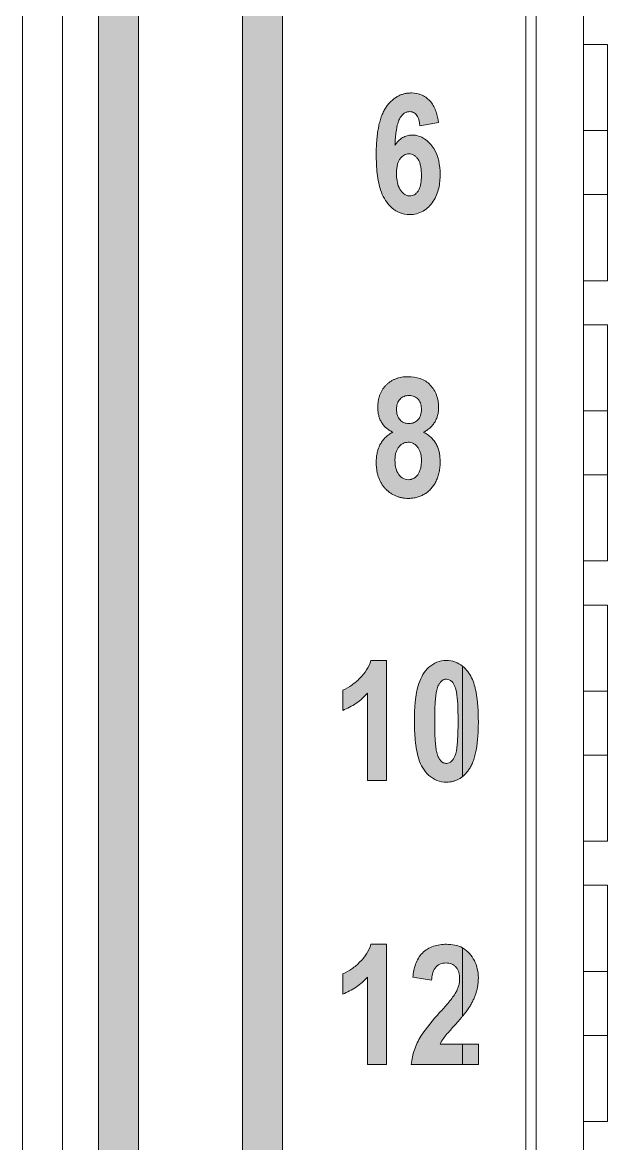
# Model space of a CAD drawing. Extents: x 222 to 1672, y 144 to 807.
# Drawn here: x 446.96 to 454.27, y 413.89 to 427.89 of the extents above; entities that cross this region are included whole.
import ezdxf

# ---------------------------------------------------------------- set-up
doc = ezdxf.new("R2010")
doc.units = 0
doc.header["$LTSCALE"] = 2
doc.header["$MEASUREMENT"] = 0
doc.layers.get('0').update_dxf_attribs({"linetype": 'CONTINUOUS'})
doc.layers.add('DIM', color=7, linetype='CONTINUOUS')

msp = doc.modelspace()

# ---------------------------------------------------------------- hatches: boundary and pattern name
at = {"lineweight": 5}
h = msp.add_hatch(color=256, dxfattribs=at)
edge = h.paths.add_edge_path(flags=0)
edge.add_spline(control_points=[(451.61714, 426.35314), (451.61824, 426.37333), (451.62036, 426.41204), (451.62519, 426.46747), (451.63127, 426.51761), (451.63808, 426.56244), (451.64618, 426.6019), (451.65563, 426.63604), (451.66559, 426.66517), (451.67744, 426.68913), (451.69014, 426.70905), (451.70366, 426.72584), (451.71758, 426.74042), (451.73272, 426.75209), (451.74853, 426.76137), (451.76521, 426.76773), (451.78251, 426.772), (451.79436, 426.77238), (451.80038, 426.77258)], knot_values=[0, 0, 0, 0, 0.12151414, 0.23287402, 0.33418038, 0.42486942, 0.50520085, 0.57603339, 0.6375342, 0.68987106, 0.73619834, 0.77912926, 0.81921396, 0.85700891, 0.89360022, 0.92891538, 0.96395597, 1, 1, 1, 1], weights=[1, 1, 1, 1, 1, 1, 1, 1, 1, 1, 1, 1, 1, 1, 1, 1, 1, 1, 1], degree=3, periodic=0)
edge.add_spline(control_points=[(451.80038, 426.77258), (451.82065, 426.77154), (451.84114, 426.76787), (451.87562, 426.74672), (451.8893, 426.73059), (451.91776, 426.67776), (451.92435, 426.63727), (451.92883, 426.59725)], knot_values=[0, 0, 0, 0, 0.25, 0.25, 0.5, 0.5, 1, 1, 1, 1], weights=[1, 1, 1, 1, 1, 1, 1, 1], degree=3, periodic=0)
edge.add_line((451.92883, 426.59725), (452.16259, 426.63621))
edge.add_spline(control_points=[(452.16259, 426.63621), (452.15574, 426.68224), (452.14698, 426.72832), (452.11603, 426.8153), (452.09504, 426.85782), (452.03586, 426.92897), (451.99853, 426.9582), (451.91506, 426.99774), (451.86843, 427.00504), (451.82199, 427.00634)], knot_values=[0, 0, 0, 0, 0.25, 0.25, 0.5, 0.5, 0.75, 0.75, 1, 1, 1, 1], weights=[1, 1, 1, 1, 1, 1, 1, 1, 1, 1], degree=3, periodic=0)
edge.add_spline(control_points=[(451.82199, 427.00634), (451.80622, 427.00586), (451.77515, 427.00492), (451.72985, 426.99603), (451.68666, 426.9821), (451.64599, 426.96182), (451.60687, 426.93693), (451.57063, 426.90547), (451.5368, 426.86846), (451.50445, 426.82645), (451.47569, 426.77743), (451.4509, 426.7213), (451.42962, 426.65816), (451.41294, 426.5878), (451.39963, 426.51053), (451.39004, 426.42608), (451.38426, 426.33445), (451.38367, 426.27096), (451.38337, 426.23808)], knot_values=[0, 0, 0, 0, 0.04780461, 0.09418189, 0.13955484, 0.18513418, 0.23167979, 0.27993737, 0.33026814, 0.38365897, 0.44053019, 0.50227357, 0.56955408, 0.64243952, 0.72150703, 0.80736206, 0.90022388, 1, 1, 1, 1], weights=[1, 1, 1, 1, 1, 1, 1, 1, 1, 1, 1, 1, 1, 1, 1, 1, 1, 1, 1], degree=3, periodic=0)
edge.add_spline(control_points=[(451.38337, 426.23808), (451.38416, 426.15845), (451.38659, 426.07897), (451.40484, 425.92123), (451.42006, 425.84196), (451.47538, 425.69335), (451.51895, 425.62401), (451.60922, 425.54387), (451.64294, 425.52233), (451.71839, 425.49361), (451.75807, 425.48824), (451.79825, 425.48686)], knot_values=[0, 0, 0, 0, 0.25, 0.25, 0.5, 0.5, 0.75, 0.75, 0.875, 0.875, 1, 1, 1, 1], weights=[1, 1, 1, 1, 1, 1, 1, 1, 1, 1, 1, 1], degree=3, periodic=0)
edge.add_spline(control_points=[(451.79825, 425.48686), (451.85826, 425.48861), (451.9175, 425.50128), (452.02025, 425.56158), (452.06293, 425.60473), (452.12889, 425.70284), (452.15081, 425.75962), (452.17699, 425.87354), (452.18099, 425.93212), (452.18207, 425.99122)], knot_values=[0, 0, 0, 0, 0.25, 0.25, 0.5, 0.5, 0.75, 0.75, 1, 1, 1, 1], weights=[1, 1, 1, 1, 1, 1, 1, 1, 1, 1], degree=3, periodic=0)
edge.add_spline(control_points=[(452.18207, 425.99122), (452.18066, 426.10323), (452.16127, 426.21744), (452.07154, 426.3588), (452.03364, 426.40147), (451.96434, 426.44749), (451.93887, 426.45986), (451.88593, 426.47673), (451.85836, 426.47931), (451.83051, 426.48037)], knot_values=[0, 0, 0, 0, 0.5, 0.5, 0.75, 0.75, 0.875, 0.875, 1, 1, 1, 1], weights=[1, 1, 1, 1, 1, 1, 1, 1, 1, 1], degree=3, periodic=0)
edge.add_spline(control_points=[(451.83051, 426.48037), (451.82004, 426.47991), (451.79934, 426.47901), (451.76892, 426.47325), (451.74016, 426.46297), (451.7126, 426.44918), (451.68666, 426.43093), (451.66193, 426.40881), (451.63832, 426.38281), (451.62435, 426.36323), (451.61714, 426.35314)], knot_values=[0, 0, 0, 0, 0.12115183, 0.23945101, 0.35636255, 0.47339771, 0.59482205, 0.72200199, 0.85659455, 1, 1, 1, 1], weights=[1, 1, 1, 1, 1, 1, 1, 1, 1, 1, 1], degree=3, periodic=0)
edge = h.paths.add_edge_path(flags=0)
edge.add_spline(control_points=[(451.94831, 425.97631), (451.94824, 425.96535), (451.94811, 425.94421), (451.94574, 425.91377), (451.94297, 425.88568), (451.93842, 425.85992), (451.93231, 425.83668), (451.92541, 425.81559), (451.91692, 425.79702), (451.90424, 425.77596), (451.88594, 425.75438), (451.86089, 425.73465), (451.83243, 425.72255), (451.81236, 425.72127), (451.8022, 425.72063)], knot_values=[0, 0, 0, 0, 0.10017044, 0.19313186, 0.27895012, 0.35807934, 0.43185429, 0.49842319, 0.56066594, 0.61807901, 0.7226883, 0.81728204, 0.90752087, 1, 1, 1, 1], weights=[1, 1, 1, 1, 1, 1, 1, 1, 1, 1, 1, 1, 1, 1, 1], degree=3, periodic=0)
edge.add_spline(control_points=[(451.8022, 425.72063), (451.7872, 425.72134), (451.77218, 425.72378), (451.74467, 425.73515), (451.73225, 425.74413), (451.69851, 425.7737), (451.68079, 425.79847), (451.6425, 425.88018), (451.63782, 425.94091), (451.63662, 426.00066)], knot_values=[0, 0, 0, 0, 0.125, 0.125, 0.25, 0.25, 0.5, 0.5, 1, 1, 1, 1], weights=[1, 1, 1, 1, 1, 1, 1, 1, 1, 1], degree=3, periodic=0)
edge.add_spline(control_points=[(451.63662, 426.00066), (451.63671, 426.01061), (451.63687, 426.02982), (451.639, 426.05768), (451.64271, 426.08357), (451.64743, 426.10773), (451.65384, 426.1299), (451.6614, 426.15023), (451.67054, 426.16864), (451.68435, 426.18984), (451.70377, 426.21203), (451.7305, 426.232), (451.76023, 426.2443), (451.78109, 426.24583), (451.79155, 426.2466)], knot_values=[0, 0, 0, 0, 0.09220695, 0.17806275, 0.2588144, 0.33463786, 0.40609326, 0.47248368, 0.53558718, 0.59612123, 0.70673949, 0.80702354, 0.90327332, 1, 1, 1, 1], weights=[1, 1, 1, 1, 1, 1, 1, 1, 1, 1, 1, 1, 1, 1, 1], degree=3, periodic=0)
edge.add_spline(control_points=[(451.79155, 426.2466), (451.80233, 426.24591), (451.82372, 426.24453), (451.85394, 426.23122), (451.88134, 426.21062), (451.90059, 426.18693), (451.91454, 426.16452), (451.92362, 426.14455), (451.93111, 426.12216), (451.93752, 426.09757), (451.94225, 426.07058), (451.94594, 426.04133), (451.94805, 426.00962), (451.94822, 425.98768), (451.94831, 425.97631)], knot_values=[0, 0, 0, 0, 0.09256966, 0.18356295, 0.27980585, 0.38600514, 0.44452779, 0.50716364, 0.57467556, 0.64788837, 0.72614497, 0.81079244, 0.90199161, 1, 1, 1, 1], weights=[1, 1, 1, 1, 1, 1, 1, 1, 1, 1, 1, 1, 1, 1, 1], degree=3, periodic=0)
h = msp.add_hatch(color=256, dxfattribs=at)
edge = h.paths.add_edge_path(flags=0)
edge.add_spline(control_points=[(451.78364, 423.46284), (451.76942, 423.46259), (451.7417, 423.4621), (451.70126, 423.45708), (451.66309, 423.44903), (451.6272, 423.43722), (451.59328, 423.42281), (451.56168, 423.40463), (451.5324, 423.38328), (451.50558, 423.35888), (451.48146, 423.33176), (451.46049, 423.30208), (451.44221, 423.27035), (451.4281, 423.23595), (451.41678, 423.19958), (451.40858, 423.16109), (451.4036, 423.12033), (451.40311, 423.09242), (451.40285, 423.0781)], knot_values=[0, 0, 0, 0, 0.06973326, 0.1359208, 0.19957794, 0.26081265, 0.32101079, 0.38009761, 0.43923892, 0.49843886, 0.55767645, 0.61693078, 0.67645005, 0.73691104, 0.79894377, 0.86308755, 0.92976928, 1, 1, 1, 1], weights=[1, 1, 1, 1, 1, 1, 1, 1, 1, 1, 1, 1, 1, 1, 1, 1, 1, 1, 1], degree=3, periodic=0)
edge.add_spline(control_points=[(451.40285, 423.0781), (451.40341, 423.0605), (451.40448, 423.02649), (451.41359, 422.97749), (451.42792, 422.93229), (451.44909, 422.89128), (451.47564, 422.85402), (451.5085, 422.82135), (451.54653, 422.79206), (451.57547, 422.77713), (451.59035, 422.76945)], knot_values=[0, 0, 0, 0, 0.1376506, 0.26603459, 0.38887032, 0.50752548, 0.62590647, 0.74554665, 0.86914793, 1, 1, 1, 1], weights=[1, 1, 1, 1, 1, 1, 1, 1, 1, 1, 1], degree=3, periodic=0)
edge.add_spline(control_points=[(451.59035, 422.76945), (451.57443, 422.76058), (451.54292, 422.74303), (451.50118, 422.70875), (451.4656, 422.66858), (451.43542, 422.62326), (451.41205, 422.57238), (451.39536, 422.51676), (451.38512, 422.45652), (451.38397, 422.41479), (451.38337, 422.39323)], knot_values=[0, 0, 0, 0, 0.12040463, 0.23823177, 0.35517429, 0.47431511, 0.59713687, 0.72410851, 0.85751477, 1, 1, 1, 1], weights=[1, 1, 1, 1, 1, 1, 1, 1, 1, 1, 1], degree=3, periodic=0)
edge.add_spline(control_points=[(451.38337, 422.39323), (451.38369, 422.37648), (451.38432, 422.34378), (451.39005, 422.29607), (451.39865, 422.25089), (451.41115, 422.20836), (451.42736, 422.16848), (451.4472, 422.13129), (451.47039, 422.09657), (451.49729, 422.06508), (451.52658, 422.03643), (451.55847, 422.01173), (451.5921, 421.99058), (451.62754, 421.9731), (451.665, 421.95957), (451.70444, 421.95033), (451.7457, 421.94427), (451.77387, 421.94366), (451.7882, 421.94336)], knot_values=[0, 0, 0, 0, 0.07388307, 0.14415317, 0.21163969, 0.27648886, 0.33931007, 0.40116767, 0.46210557, 0.5230681, 0.5835111, 0.6424988, 0.7006041, 0.75843997, 0.81647458, 0.87584294, 0.93684816, 1, 1, 1, 1], weights=[1, 1, 1, 1, 1, 1, 1, 1, 1, 1, 1, 1, 1, 1, 1, 1, 1, 1, 1], degree=3, periodic=0)
edge.add_spline(control_points=[(451.7882, 421.94336), (451.80642, 421.94392), (451.84237, 421.94505), (451.89468, 421.95619), (451.94435, 421.97353), (451.9907, 421.99811), (452.03361, 422.02882), (452.07164, 422.06635), (452.10448, 422.1103), (452.13222, 422.15988), (452.155, 422.21441), (452.17042, 422.27365), (452.18063, 422.33667), (452.18158, 422.3801), (452.18207, 422.40237)], knot_values=[0, 0, 0, 0, 0.08044675, 0.15874367, 0.23535715, 0.31240799, 0.38984568, 0.46787745, 0.54763463, 0.63159525, 0.7184815, 0.80814417, 0.90165928, 1, 1, 1, 1], weights=[1, 1, 1, 1, 1, 1, 1, 1, 1, 1, 1, 1, 1, 1, 1], degree=3, periodic=0)
edge.add_spline(control_points=[(452.18207, 422.40237), (452.18147, 422.42382), (452.18031, 422.46513), (452.17032, 422.52451), (452.15455, 422.57888), (452.13136, 422.62784), (452.10205, 422.67192), (452.0649, 422.70976), (452.02221, 422.74373), (451.98943, 422.76075), (451.97266, 422.76945)], knot_values=[0, 0, 0, 0, 0.14334284, 0.27606714, 0.40141682, 0.52068528, 0.63697199, 0.75356899, 0.87394182, 1, 1, 1, 1], weights=[1, 1, 1, 1, 1, 1, 1, 1, 1, 1, 1], degree=3, periodic=0)
edge.add_spline(control_points=[(451.97266, 422.76945), (451.9868, 422.77676), (452.01473, 422.79121), (452.05213, 422.81966), (452.08479, 422.85292), (452.11239, 422.89083), (452.13536, 422.93253), (452.15094, 422.97861), (452.16116, 423.02803), (452.16211, 423.06232), (452.16259, 423.07992)], knot_values=[0, 0, 0, 0, 0.12379337, 0.24453046, 0.36410359, 0.485637, 0.60867151, 0.73336941, 0.86307388, 1, 1, 1, 1], weights=[1, 1, 1, 1, 1, 1, 1, 1, 1, 1, 1], degree=3, periodic=0)
edge.add_spline(control_points=[(452.16259, 423.07992), (452.16149, 423.13086), (452.15498, 423.18171), (452.12068, 423.2774), (452.09356, 423.3216), (452.02494, 423.39579), (451.98063, 423.42306), (451.88442, 423.45736), (451.83422, 423.46169), (451.78364, 423.46284)], knot_values=[0, 0, 0, 0, 0.25, 0.25, 0.5, 0.5, 0.75, 0.75, 1, 1, 1, 1], weights=[1, 1, 1, 1, 1, 1, 1, 1, 1, 1], degree=3, periodic=0)
edge = h.paths.add_edge_path(flags=0)
edge.add_spline(control_points=[(451.94831, 423.05527), (451.94784, 423.04183), (451.94695, 423.01629), (451.93874, 422.98029), (451.92475, 422.94913), (451.90484, 422.92351), (451.881, 422.90331), (451.8538, 422.88854), (451.82343, 422.87982), (451.80216, 422.8789), (451.79124, 422.87842)], knot_values=[0, 0, 0, 0, 0.150923, 0.28678219, 0.41234297, 0.5318998, 0.64845312, 0.76125059, 0.87751328, 1, 1, 1, 1], weights=[1, 1, 1, 1, 1, 1, 1, 1, 1, 1, 1], degree=3, periodic=0)
edge.add_spline(control_points=[(451.79124, 422.87842), (451.78053, 422.87889), (451.75965, 422.87981), (451.72982, 422.88861), (451.703, 422.90332), (451.67947, 422.92353), (451.65985, 422.94915), (451.64625, 422.98036), (451.63795, 423.01628), (451.63708, 423.04183), (451.63662, 423.05527)], knot_values=[0, 0, 0, 0, 0.12112208, 0.23605501, 0.34869515, 0.46525437, 0.58501647, 0.71105027, 0.8479363, 1, 1, 1, 1], weights=[1, 1, 1, 1, 1, 1, 1, 1, 1, 1, 1], degree=3, periodic=0)
edge.add_spline(control_points=[(451.63662, 423.05527), (451.63705, 423.06811), (451.63787, 423.09269), (451.64674, 423.12728), (451.66026, 423.15795), (451.6801, 423.18339), (451.70406, 423.2036), (451.73136, 423.21873), (451.76213, 423.22727), (451.78358, 423.22846), (451.79459, 423.22907)], knot_values=[0, 0, 0, 0, 0.14550152, 0.27847788, 0.40268975, 0.52341329, 0.64110399, 0.75656404, 0.87506923, 1, 1, 1, 1], weights=[1, 1, 1, 1, 1, 1, 1, 1, 1, 1, 1], degree=3, periodic=0)
edge.add_spline(control_points=[(451.79459, 423.22907), (451.81658, 423.22818), (451.83863, 423.22498), (451.87836, 423.20712), (451.8961, 423.19378), (451.92436, 423.16011), (451.9343, 423.14026), (451.94622, 423.09856), (451.94752, 423.07695), (451.94831, 423.05527)], knot_values=[0, 0, 0, 0, 0.25, 0.25, 0.5, 0.5, 0.75, 0.75, 1, 1, 1, 1], weights=[1, 1, 1, 1, 1, 1, 1, 1, 1, 1], degree=3, periodic=0)
edge = h.paths.add_edge_path(flags=0)
edge.add_spline(control_points=[(451.94831, 422.41941), (451.94825, 422.40966), (451.94815, 422.39064), (451.94551, 422.36313), (451.94206, 422.33747), (451.93683, 422.31375), (451.93017, 422.29199), (451.92238, 422.27185), (451.91249, 422.25393), (451.89829, 422.2328), (451.87773, 422.21097), (451.84964, 422.19135), (451.81839, 422.17896), (451.79633, 422.17774), (451.78516, 422.17712)], knot_values=[0, 0, 0, 0, 0.08948495, 0.17461791, 0.25369502, 0.32718191, 0.39734351, 0.46258545, 0.52513612, 0.5848453, 0.69626096, 0.79811058, 0.8978056, 1, 1, 1, 1], weights=[1, 1, 1, 1, 1, 1, 1, 1, 1, 1, 1, 1, 1, 1, 1], degree=3, periodic=0)
edge.add_spline(control_points=[(451.78516, 422.17712), (451.75727, 422.17901), (451.72955, 422.18573), (451.68443, 422.21764), (451.66562, 422.23874), (451.62432, 422.31016), (451.61844, 422.36639), (451.61714, 422.42124)], knot_values=[0, 0, 0, 0, 0.25, 0.25, 0.5, 0.5, 1, 1, 1, 1], weights=[1, 1, 1, 1, 1, 1, 1, 1], degree=3, periodic=0)
edge.add_spline(control_points=[(451.61714, 422.42124), (451.6177, 422.43731), (451.61877, 422.4681), (451.62754, 422.51185), (451.64251, 422.5507), (451.66339, 422.58385), (451.68874, 422.61057), (451.71713, 422.6305), (451.74888, 422.64231), (451.77096, 422.64387), (451.78211, 422.64465)], knot_values=[0, 0, 0, 0, 0.15588539, 0.29859117, 0.4307907, 0.55781388, 0.67620914, 0.78600051, 0.89191293, 1, 1, 1, 1], weights=[1, 1, 1, 1, 1, 1, 1, 1, 1, 1, 1], degree=3, periodic=0)
edge.add_spline(control_points=[(451.78211, 422.64465), (451.79349, 422.64404), (451.81595, 422.64282), (451.84776, 422.63043), (451.87652, 422.61095), (451.90163, 422.58416), (451.9228, 422.55107), (451.93795, 422.51188), (451.9467, 422.46728), (451.94775, 422.43589), (451.94831, 422.41941)], knot_values=[0, 0, 0, 0, 0.10886783, 0.21500707, 0.32318712, 0.44043568, 0.56540578, 0.69849663, 0.84173157, 1, 1, 1, 1], weights=[1, 1, 1, 1, 1, 1, 1, 1, 1, 1, 1], degree=3, periodic=0)
h = msp.add_hatch(color=256, dxfattribs=at)
edge = h.paths.add_edge_path(flags=0)
edge.add_line((450.96454, 419.5492), (450.96454, 419.29595))
edge.add_spline(control_points=[(450.96454, 419.29595), (451.02353, 419.31989), (451.08013, 419.34837), (451.18504, 419.421), (451.23226, 419.46411), (451.27623, 419.51024)], knot_values=[0, 0, 0, 0, 0.5, 0.5, 1, 1, 1, 1], weights=[1, 1, 1, 1, 1, 1], degree=3, periodic=0)
edge.add_line((451.27623, 419.51024), (451.27623, 418.41933))
edge.add_line((451.27623, 418.41933), (451.50999, 418.41933))
edge.add_line((451.50999, 418.41933), (451.50999, 419.91933))
edge.add_line((451.50999, 419.91933), (451.31793, 419.91933))
edge.add_spline(control_points=[(451.31793, 419.91933), (451.29016, 419.83563), (451.2424, 419.75994), (451.14821, 419.66693), (451.11464, 419.6385), (451.04393, 419.58747), (451.005, 419.5672), (450.96454, 419.5492)], knot_values=[0, 0, 0, 0, 0.5, 0.5, 0.75, 0.75, 1, 1, 1, 1], weights=[1, 1, 1, 1, 1, 1, 1, 1], degree=3, periodic=0)
h = msp.add_hatch(color=256, dxfattribs=at)
edge = h.paths.add_edge_path(flags=0)
edge.add_spline(control_points=[(451.86064, 419.16202), (451.86063, 419.08184), (451.86337, 419.00187), (451.87884, 418.84274), (451.89237, 418.76289), (451.94008, 418.61047), (451.98099, 418.5387), (452.0711, 418.45701), (452.10463, 418.43527), (452.18054, 418.40618), (452.22032, 418.40143), (452.2606, 418.39985)], knot_values=[0, 0, 0, 0, 0.25, 0.25, 0.5, 0.5, 0.75, 0.75, 0.875, 0.875, 1, 1, 1, 1], weights=[1, 1, 1, 1, 1, 1, 1, 1, 1, 1, 1, 1], degree=3, periodic=0)
edge.add_spline(control_points=[(452.2606, 418.39985), (452.27515, 418.40037), (452.30366, 418.40138), (452.34529, 418.40966), (452.38492, 418.42264), (452.42232, 418.44151), (452.44762, 418.45872), (452.46071, 418.4691), (452.46272, 418.47073)], knot_values=[0.77172825, 0.77172825, 0.77172825, 0.77172825, 0.81730514, 0.86103646, 0.9042897, 0.94767724, 0.99187804, 1, 1, 1, 1], weights=[1, 1, 1, 1, 1, 1, 1, 1, 1], degree=3, periodic=0)
edge.add_line((452.46272, 418.47073), (452.46272, 419.84819))
edge.add_spline(control_points=[(452.46272, 419.84819), (452.43405, 419.87155), (452.40215, 419.88987), (452.33237, 419.91382), (452.29612, 419.91798), (452.25939, 419.91933)], knot_values=[0, 0, 0, 0, 0.5, 0.5, 1, 1, 1, 1], weights=[1, 1, 1, 1, 1, 1], degree=3, periodic=0)
edge.add_spline(control_points=[(452.25939, 419.91933), (452.21923, 419.9179), (452.17888, 419.91239), (452.10463, 419.88378), (452.07037, 419.86131), (451.983, 419.78129), (451.94189, 419.70952), (451.8675, 419.48225), (451.86226, 419.32124), (451.86064, 419.16202)], knot_values=[0, 0, 0, 0, 0.125, 0.125, 0.25, 0.25, 0.5, 0.5, 1, 1, 1, 1], weights=[1, 1, 1, 1, 1, 1, 1, 1, 1, 1], degree=3, periodic=0)
edge = h.paths.add_edge_path(flags=0)
edge.add_spline(control_points=[(452.25999, 418.63362), (452.25459, 418.63393), (452.24381, 418.63455), (452.22814, 418.63899), (452.21322, 418.64605), (452.19947, 418.65637), (452.18652, 418.66943), (452.17442, 418.68532), (452.16324, 418.70406), (452.15229, 418.72611), (452.14322, 418.75397), (452.13515, 418.78867), (452.12874, 418.83123), (452.12346, 418.88161), (452.11883, 418.93986), (452.11604, 419.00595), (452.11418, 419.07983), (452.11399, 419.13169), (452.11389, 419.15898)], knot_values=[0, 0, 0, 0, 0.02762529, 0.05506964, 0.08269006, 0.1116479, 0.14247063, 0.17651482, 0.21353732, 0.25392043, 0.30216676, 0.36296108, 0.4359899, 0.52212096, 0.62205867, 0.73478549, 0.86040459, 1, 1, 1, 1], weights=[1, 1, 1, 1, 1, 1, 1, 1, 1, 1, 1, 1, 1, 1, 1, 1, 1, 1, 1], degree=3, periodic=0)
edge.add_spline(control_points=[(452.11389, 419.15898), (452.11399, 419.18627), (452.11418, 419.23823), (452.11604, 419.31221), (452.11883, 419.3784), (452.12346, 419.43665), (452.12876, 419.48714), (452.13517, 419.52989), (452.14315, 419.56482), (452.15237, 419.59283), (452.16318, 419.61504), (452.1743, 419.63385), (452.18673, 419.64946), (452.19935, 419.66283), (452.21323, 419.67311), (452.22814, 419.68019), (452.24381, 419.68463), (452.25459, 419.68525), (452.25999, 419.68556)], knot_values=[0, 0, 0, 0, 0.13932191, 0.26521263, 0.37771859, 0.4774605, 0.5634228, 0.63682013, 0.69799943, 0.74615122, 0.78692171, 0.82387167, 0.85744014, 0.88857085, 0.91747196, 0.94503825, 0.97242884, 1, 1, 1, 1], weights=[1, 1, 1, 1, 1, 1, 1, 1, 1, 1, 1, 1, 1, 1, 1, 1, 1, 1, 1], degree=3, periodic=0)
edge.add_spline(control_points=[(452.25999, 419.68556), (452.28517, 419.68417), (452.30986, 419.6743), (452.34423, 419.63881), (452.35723, 419.61692), (452.38578, 419.54861), (452.39057, 419.50001), (452.4046, 419.35425), (452.40573, 419.25657), (452.4061, 419.15898)], knot_values=[0, 0, 0, 0, 0.125, 0.125, 0.25, 0.25, 0.5, 0.5, 1, 1, 1, 1], weights=[1, 1, 1, 1, 1, 1, 1, 1, 1, 1], degree=3, periodic=0)
edge.add_spline(control_points=[(452.4061, 419.15898), (452.40573, 419.0611), (452.40456, 418.96301), (452.39034, 418.81709), (452.38503, 418.76731), (452.35586, 418.70025), (452.34323, 418.67879), (452.30846, 418.64397), (452.28446, 418.63497), (452.25999, 418.63362)], knot_values=[0, 0, 0, 0, 0.5, 0.5, 0.75, 0.75, 0.875, 0.875, 1, 1, 1, 1], weights=[1, 1, 1, 1, 1, 1, 1, 1, 1, 1], degree=3, periodic=0)
h = msp.add_hatch(color=256, dxfattribs=at)
edge = h.paths.add_edge_path(flags=0)
edge.add_line((452.46272, 419.84819), (452.46272, 418.47073))
edge.add_spline(control_points=[(452.46272, 418.47073), (452.47205, 418.47829), (452.49244, 418.49665), (452.52138, 418.52945), (452.55048, 418.56939), (452.57647, 418.61621), (452.59899, 418.67061), (452.61745, 418.73293), (452.63289, 418.80302), (452.6449, 418.88089), (452.65314, 418.96667), (452.65834, 419.06019), (452.659, 419.12519), (452.65935, 419.15898)], knot_values=[0, 0, 0, 0, 0.03763108, 0.08584037, 0.1368698, 0.19226591, 0.25329032, 0.32111144, 0.39573867, 0.47815778, 0.56798376, 0.66578704, 0.77172825, 0.77172825, 0.77172825, 0.77172825], weights=[1, 1, 1, 1, 1, 1, 1, 1, 1, 1, 1, 1, 1, 1], degree=3, periodic=0)
edge.add_spline(control_points=[(452.65935, 419.15898), (452.6581, 419.28224), (452.65367, 419.4052), (452.61826, 419.58705), (452.60217, 419.64701), (452.54871, 419.75831), (452.51122, 419.80867), (452.46272, 419.84819)], knot_values=[0, 0, 0, 0, 0.5, 0.5, 0.75, 0.75, 1, 1, 1, 1], weights=[1, 1, 1, 1, 1, 1, 1, 1], degree=3, periodic=0)
h = msp.add_hatch(color=256, dxfattribs=at)
edge = h.paths.add_edge_path(flags=0)
edge.add_line((450.96454, 416.00569), (450.96454, 415.75245))
edge.add_spline(control_points=[(450.96454, 415.75245), (451.02353, 415.77638), (451.08013, 415.80486), (451.18504, 415.87749), (451.23226, 415.92061), (451.27623, 415.96673)], knot_values=[0, 0, 0, 0, 0.5, 0.5, 1, 1, 1, 1], weights=[1, 1, 1, 1, 1, 1], degree=3, periodic=0)
edge.add_line((451.27623, 415.96673), (451.27623, 414.87582))
edge.add_line((451.27623, 414.87582), (451.50999, 414.87582))
edge.add_line((451.50999, 414.87582), (451.50999, 416.37582))
edge.add_line((451.50999, 416.37582), (451.31793, 416.37582))
edge.add_spline(control_points=[(451.31793, 416.37582), (451.29016, 416.29212), (451.2424, 416.21643), (451.14821, 416.12342), (451.11464, 416.09499), (451.04393, 416.04396), (451.005, 416.02369), (450.96454, 416.00569)], knot_values=[0, 0, 0, 0, 0.5, 0.5, 0.75, 0.75, 1, 1, 1, 1], weights=[1, 1, 1, 1, 1, 1, 1, 1], degree=3, periodic=0)
h = msp.add_hatch(color=256, dxfattribs=at)
edge = h.paths.add_edge_path(flags=0)
edge.add_spline(control_points=[(452.37109, 415.76097), (452.34394, 415.71689), (452.31071, 415.67744), (452.24414, 415.59863), (452.20981, 415.56013), (452.17538, 415.52172)], knot_values=[0, 0, 0, 0, 0.5, 0.5, 1, 1, 1, 1], weights=[1, 1, 1, 1, 1, 1], degree=3, periodic=0)
edge.add_spline(control_points=[(452.17538, 415.52172), (452.09165, 415.42804), (452.00778, 415.33329), (451.90808, 415.17396), (451.88004, 415.11696), (451.84041, 414.99928), (451.82904, 414.93811), (451.82168, 414.87582)], knot_values=[0, 0, 0, 0, 0.5, 0.5, 0.75, 0.75, 1, 1, 1, 1], weights=[1, 1, 1, 1, 1, 1, 1, 1], degree=3, periodic=0)
edge.add_line((451.82168, 414.87582), (452.46272, 414.87582))
edge.add_line((452.46272, 414.87582), (452.46272, 415.12907))
edge.add_line((452.46272, 415.12907), (452.18116, 415.12907))
edge.add_spline(control_points=[(452.18116, 415.12907), (452.19368, 415.15261), (452.20655, 415.17591), (452.2373, 415.21904), (452.25437, 415.23942), (452.30637, 415.30003), (452.34174, 415.33983), (452.37749, 415.37927)], knot_values=[0, 0, 0, 0, 0.25, 0.25, 0.5, 0.5, 1, 1, 1, 1], weights=[1, 1, 1, 1, 1, 1, 1, 1], degree=3, periodic=0)
edge.add_spline(control_points=[(452.37749, 415.37927), (452.38746, 415.39041), (452.40684, 415.41204), (452.43455, 415.444), (452.45285, 415.4658), (452.46201, 415.47688), (452.46272, 415.47774)], knot_values=[0.80306346, 0.80306346, 0.80306346, 0.80306346, 0.87086816, 0.9348175, 0.99492497, 1, 1, 1, 1], weights=[1, 1, 1, 1, 1, 1, 1], degree=3, periodic=0)
edge.add_line((452.46272, 415.47774), (452.46272, 416.33015))
edge.add_spline(control_points=[(452.46272, 416.33015), (452.40076, 416.36408), (452.33026, 416.37391), (452.2603, 416.37582)], knot_values=[0, 0, 0, 0, 1, 1, 1, 1], weights=[1, 1, 1, 1], degree=3, periodic=0)
edge.add_spline(control_points=[(452.2603, 416.37582), (452.20529, 416.37474), (452.14988, 416.36883), (452.04629, 416.33352), (451.99831, 416.30461), (451.92056, 416.22621), (451.89362, 416.17706), (451.85695, 416.07452), (451.84739, 416.02105), (451.84116, 415.96673)], knot_values=[0, 0, 0, 0, 0.25, 0.25, 0.5, 0.5, 0.75, 0.75, 1, 1, 1, 1], weights=[1, 1, 1, 1, 1, 1, 1, 1, 1, 1], degree=3, periodic=0)
edge.add_line((451.84116, 415.96673), (452.07493, 415.92777))
edge.add_spline(control_points=[(452.07493, 415.92777), (452.07967, 415.98023), (452.08749, 416.03457), (452.13358, 416.0991), (452.15419, 416.11682), (452.20239, 416.13805), (452.22888, 416.14091), (452.25512, 416.14206)], knot_values=[0, 0, 0, 0, 0.5, 0.5, 0.75, 0.75, 1, 1, 1, 1], weights=[1, 1, 1, 1, 1, 1, 1, 1], degree=3, periodic=0)
edge.add_spline(control_points=[(452.25512, 416.14206), (452.26727, 416.14154), (452.29083, 416.14054), (452.32424, 416.13081), (452.35403, 416.11499), (452.37959, 416.09263), (452.4008, 416.06422), (452.41522, 416.02908), (452.42404, 415.98837), (452.42505, 415.95927), (452.42558, 415.9439)], knot_values=[0, 0, 0, 0, 0.12283225, 0.23840438, 0.34930975, 0.46232708, 0.57999933, 0.70533405, 0.84434444, 1, 1, 1, 1], weights=[1, 1, 1, 1, 1, 1, 1, 1, 1, 1, 1], degree=3, periodic=0)
edge.add_spline(control_points=[(452.42558, 415.9439), (452.42495, 415.92852), (452.42368, 415.89742), (452.41262, 415.85118), (452.39568, 415.80502), (452.37942, 415.77589), (452.37109, 415.76097)], knot_values=[0, 0, 0, 0, 0.23862287, 0.48257354, 0.73492797, 1, 1, 1, 1], weights=[1, 1, 1, 1, 1, 1, 1], degree=3, periodic=0)
h = msp.add_hatch(color=256, dxfattribs=at)
edge = h.paths.add_edge_path(flags=0)
edge.add_line((452.46272, 416.33015), (452.46272, 415.47774))
edge.add_spline(control_points=[(452.46272, 415.47774), (452.46991, 415.48645), (452.4843, 415.50412), (452.50452, 415.5307), (452.52361, 415.55632), (452.54035, 415.58053), (452.55916, 415.61081), (452.58016, 415.64726), (452.60147, 415.69126), (452.61946, 415.73508), (452.63424, 415.77886), (452.64562, 415.8229), (452.65343, 415.86759), (452.65856, 415.91294), (452.65908, 415.94348), (452.65935, 415.95882)], knot_values=[0, 0, 0, 0, 0.05120685, 0.10340165, 0.15145273, 0.19613452, 0.23687083, 0.31313845, 0.38682955, 0.45845214, 0.52787608, 0.59630428, 0.66455737, 0.73352825, 0.80306346, 0.80306346, 0.80306346, 0.80306346], weights=[1, 1, 1, 1, 1, 1, 1, 1, 1, 1, 1, 1, 1, 1, 1, 1], degree=3, periodic=0)
edge.add_spline(control_points=[(452.65935, 415.95882), (452.65797, 416.03288), (452.64303, 416.10664), (452.57555, 416.23597), (452.52761, 416.29462), (452.46272, 416.33015)], knot_values=[0, 0, 0, 0, 0.5, 0.5, 1, 1, 1, 1], weights=[1, 1, 1, 1, 1, 1], degree=3, periodic=0)
msp.add_hatch(color=256, dxfattribs=at).paths.add_polyline_path([(452.46272, 414.87582), (452.65935, 414.87582), (452.65935, 415.12907), (452.46272, 415.12907)], flags=0)
at = {"layer": 'DIM'}
for points in [[(450.21272, 393.826), (450.21272, 463.32772), (452.46272, 465.57772), (452.46272, 466.28483), (449.71272, 463.53483), (449.71272, 393.61889), (452.46272, 390.86889), (452.46272, 391.576)], [(448.41272, 393.08042), (448.41272, 464.07331), (448.90462, 464.56521), (448.90462, 465.27231), (447.91272, 464.28042), (447.91272, 392.87331), (448.90462, 391.88141), (448.90462, 392.58852)]]:
    msp.add_hatch(color=256, dxfattribs=at).paths.add_polyline_path(points, flags=0)

# ---------------------------------------------------------------- linework, layer by layer
at = {"linetype": 'Continuous', "lineweight": 5}
for p, q in [((446.96272, 380.57686), (446.96272, 476.57686)), ((447.46272, 476.57686), (447.46272, 380.57686)), ((447.91272, 464.28042), (447.91272, 392.87331)), ((448.41272, 393.08041), (448.41272, 464.07331)), ((449.71272, 463.53483), (449.71272, 393.61889)), ((450.21272, 393.826), (450.21272, 463.32773)), ((453.2517, 442.86788), (453.2517, 398.90584)), ((453.38272, 399.03686), (453.38272, 442.73686)), ((453.97398, 428.16184), (453.97398, 427.61184)), ((453.97398, 427.61184), (454.27398, 427.61184)), ((453.97398, 427.61184), (453.97398, 424.66184)), ((454.27398, 424.66184), (454.27398, 427.61184)), ((454.27398, 426.53684), (453.97398, 426.53684)), ((454.27398, 425.73684), (453.97398, 425.73684)), ((453.97398, 424.66184), (453.97398, 424.11184)), ((454.27398, 424.66184), (453.97398, 424.66184)), ((453.97398, 424.11184), (454.27398, 424.11184)), ((453.97398, 424.11184), (453.97398, 421.16184)), ((454.27398, 421.16184), (454.27398, 424.11184)), ((454.27398, 423.03684), (453.97398, 423.03684)), ((454.27398, 422.23684), (453.97398, 422.23684)), ((453.97398, 421.16184), (453.97398, 420.61184)), ((454.27398, 421.16184), (453.97398, 421.16184)), ((453.97398, 420.61184), (454.27398, 420.61184)), ((453.97398, 420.61184), (453.97398, 417.66184)), ((454.27398, 417.66184), (454.27398, 420.61184)), ((454.27398, 419.53684), (453.97398, 419.53684)), ((454.27398, 418.73684), (453.97398, 418.73684)), ((454.27398, 417.66184), (453.97398, 417.66184)), ((453.97398, 417.66184), (453.97398, 417.11184)), ((453.97398, 417.11184), (454.27398, 417.11184)), ((453.97398, 417.11184), (453.97398, 414.16184)), ((454.27398, 414.16184), (454.27398, 417.11184)), ((454.27398, 416.03684), (453.97398, 416.03684)), ((454.27398, 415.23684), (453.97398, 415.23684)), ((453.97398, 414.16184), (453.97398, 413.61184)), ((454.27398, 414.16184), (453.97398, 414.16184))]:
    msp.add_line(p, q, dxfattribs=at)
at = {"lineweight": 5}
for p, q in [((452.16259, 426.63621), (451.92883, 426.59725)), ((451.31793, 419.91933), (451.50999, 419.91933)), ((451.50999, 419.91933), (451.50999, 418.41933)), ((452.46272, 419.84819), (452.46272, 418.47073)), ((450.96454, 419.29595), (450.96454, 419.5492)), ((451.27623, 418.41933), (451.27623, 419.51024)), ((451.50999, 418.41933), (451.27623, 418.41933)), ((451.31793, 416.37582), (451.50999, 416.37582)), ((451.50999, 416.37582), (451.50999, 414.87582)), ((452.46272, 416.33015), (452.46272, 415.47774)), ((450.96454, 415.75245), (450.96454, 416.00569)), ((451.27623, 414.87582), (451.27623, 415.96673)), ((452.07493, 415.92777), (451.84116, 415.96673)), ((452.18116, 415.12907), (452.46272, 415.12907)), ((452.46272, 415.12907), (452.65935, 415.12907)), ((452.46272, 415.12907), (452.46272, 414.87582)), ((452.65935, 415.12907), (452.65935, 414.87582)), ((451.50999, 414.87582), (451.27623, 414.87582)), ((452.46272, 414.87582), (451.82168, 414.87582)), ((452.65935, 414.87582), (452.46272, 414.87582))]:
    msp.add_line(p, q, dxfattribs=at)
for points, knots in [([(451.38337, 426.23808), (451.38367, 426.27096), (451.38426, 426.33445), (451.39004, 426.42608), (451.39963, 426.51053), (451.41294, 426.5878), (451.42962, 426.65816), (451.4509, 426.7213), (451.47569, 426.77743), (451.50445, 426.82645), (451.5368, 426.86846), (451.57063, 426.90547), (451.60687, 426.93693), (451.64599, 426.96182), (451.68666, 426.9821), (451.72985, 426.99603), (451.77515, 427.00492), (451.80622, 427.00586), (451.82199, 427.00634)], [0, 0, 0, 0, 0.09977612, 0.19263794, 0.27849297, 0.35756048, 0.43044592, 0.49772643, 0.55946981, 0.61634103, 0.66973186, 0.72006263, 0.76832021, 0.81486582, 0.86044516, 0.90581811, 0.95219539, 1, 1, 1, 1]), ([(451.82199, 427.00634), (451.86843, 427.00504), (451.91506, 426.99774), (451.99853, 426.9582), (452.03586, 426.92897), (452.09504, 426.85782), (452.11603, 426.8153), (452.14698, 426.72832), (452.15574, 426.68224), (452.16259, 426.63621)], [0, 0, 0, 0, 0.25, 0.25, 0.5, 0.5, 0.75, 0.75, 1, 1, 1, 1]), ([(451.80038, 426.77258), (451.79436, 426.77238), (451.78251, 426.772), (451.76521, 426.76773), (451.74853, 426.76137), (451.73272, 426.75209), (451.71758, 426.74042), (451.70366, 426.72584), (451.69014, 426.70905), (451.67744, 426.68913), (451.66559, 426.66517), (451.65563, 426.63604), (451.64618, 426.6019), (451.63808, 426.56244), (451.63127, 426.51761), (451.62519, 426.46747), (451.62036, 426.41204), (451.61824, 426.37333), (451.61714, 426.35314)], [0, 0, 0, 0, 0.03604403, 0.07108462, 0.10639978, 0.14299109, 0.18078604, 0.22087074, 0.26380166, 0.31012894, 0.3624658, 0.42396661, 0.49479915, 0.57513058, 0.66581962, 0.76712598, 0.87848586, 1, 1, 1, 1]), ([(451.92883, 426.59725), (451.92435, 426.63727), (451.91776, 426.67776), (451.8893, 426.73059), (451.87562, 426.74672), (451.84114, 426.76787), (451.82065, 426.77154), (451.80038, 426.77258)], [0, 0, 0, 0, 0.5, 0.5, 0.75, 0.75, 1, 1, 1, 1]), ([(451.61714, 426.35314), (451.62435, 426.36323), (451.63832, 426.38281), (451.66193, 426.40881), (451.68666, 426.43093), (451.7126, 426.44918), (451.74016, 426.46297), (451.76892, 426.47325), (451.79934, 426.47901), (451.82004, 426.47991), (451.83051, 426.48037)], [0, 0, 0, 0, 0.14340545, 0.27799801, 0.40517795, 0.52660229, 0.64363745, 0.76054899, 0.87884817, 1, 1, 1, 1]), ([(451.83051, 426.48037), (451.85836, 426.47931), (451.88593, 426.47673), (451.93887, 426.45986), (451.96434, 426.44749), (452.03364, 426.40147), (452.07154, 426.3588), (452.16127, 426.21744), (452.18066, 426.10323), (452.18207, 425.99122)], [0, 0, 0, 0, 0.125, 0.125, 0.25, 0.25, 0.5, 0.5, 1, 1, 1, 1]), ([(451.79825, 425.48686), (451.75807, 425.48824), (451.71839, 425.49361), (451.64294, 425.52233), (451.60922, 425.54387), (451.51895, 425.62401), (451.47538, 425.69335), (451.42006, 425.84196), (451.40484, 425.92123), (451.38659, 426.07897), (451.38416, 426.15845), (451.38337, 426.23808)], [0, 0, 0, 0, 0.125, 0.125, 0.25, 0.25, 0.5, 0.5, 0.75, 0.75, 1, 1, 1, 1]), ([(451.79155, 426.2466), (451.78109, 426.24583), (451.76023, 426.2443), (451.7305, 426.232), (451.70377, 426.21203), (451.68435, 426.18984), (451.67054, 426.16864), (451.6614, 426.15023), (451.65384, 426.1299), (451.64743, 426.10773), (451.64271, 426.08357), (451.639, 426.05768), (451.63687, 426.02982), (451.63671, 426.01061), (451.63662, 426.00066)], [0, 0, 0, 0, 0.09672668, 0.19297646, 0.29326051, 0.40387877, 0.46441282, 0.52751632, 0.59390674, 0.66536214, 0.7411856, 0.82193725, 0.90779305, 1, 1, 1, 1]), ([(451.94831, 425.97631), (451.94822, 425.98768), (451.94805, 426.00962), (451.94594, 426.04133), (451.94225, 426.07058), (451.93752, 426.09757), (451.93111, 426.12216), (451.92362, 426.14455), (451.91454, 426.16452), (451.90059, 426.18693), (451.88134, 426.21062), (451.85394, 426.23122), (451.82372, 426.24453), (451.80233, 426.24591), (451.79155, 426.2466)], [0, 0, 0, 0, 0.09800839, 0.18920756, 0.27385503, 0.35211163, 0.42532444, 0.49283636, 0.55547221, 0.61399486, 0.72019415, 0.81643705, 0.90743034, 1, 1, 1, 1]), ([(451.63662, 426.00066), (451.63782, 425.94091), (451.6425, 425.88018), (451.68079, 425.79847), (451.69851, 425.7737), (451.73225, 425.74413), (451.74467, 425.73515), (451.77218, 425.72378), (451.7872, 425.72134), (451.8022, 425.72063)], [0, 0, 0, 0, 0.5, 0.5, 0.75, 0.75, 0.875, 0.875, 1, 1, 1, 1]), ([(452.18207, 425.99122), (452.18099, 425.93212), (452.17699, 425.87354), (452.15081, 425.75962), (452.12889, 425.70284), (452.06293, 425.60473), (452.02025, 425.56158), (451.9175, 425.50128), (451.85826, 425.48861), (451.79825, 425.48686)], [0, 0, 0, 0, 0.25, 0.25, 0.5, 0.5, 0.75, 0.75, 1, 1, 1, 1]), ([(451.8022, 425.72063), (451.81236, 425.72127), (451.83243, 425.72255), (451.86089, 425.73465), (451.88594, 425.75438), (451.90424, 425.77596), (451.91692, 425.79702), (451.92541, 425.81559), (451.93231, 425.83668), (451.93842, 425.85992), (451.94297, 425.88568), (451.94574, 425.91377), (451.94811, 425.94421), (451.94824, 425.96535), (451.94831, 425.97631)], [0, 0, 0, 0, 0.09247913, 0.18271796, 0.2773117, 0.38192099, 0.43933406, 0.50157681, 0.56814571, 0.64192066, 0.72104988, 0.80686814, 0.89982956, 1, 1, 1, 1]), ([(451.40285, 423.0781), (451.40311, 423.09242), (451.4036, 423.12033), (451.40858, 423.16109), (451.41678, 423.19958), (451.4281, 423.23595), (451.44221, 423.27035), (451.46049, 423.30208), (451.48146, 423.33176), (451.50558, 423.35888), (451.5324, 423.38328), (451.56168, 423.40463), (451.59328, 423.42281), (451.6272, 423.43722), (451.66309, 423.44903), (451.70126, 423.45708), (451.7417, 423.4621), (451.76942, 423.46259), (451.78364, 423.46284)], [0, 0, 0, 0, 0.07023072, 0.13691245, 0.20105623, 0.26308896, 0.32354995, 0.38306922, 0.44232355, 0.50156114, 0.56076108, 0.61990239, 0.67898921, 0.73918735, 0.80042206, 0.8640792, 0.93026674, 1, 1, 1, 1]), ([(451.78364, 423.46284), (451.83422, 423.46169), (451.88442, 423.45736), (451.98063, 423.42306), (452.02494, 423.39579), (452.09356, 423.3216), (452.12068, 423.2774), (452.15498, 423.18171), (452.16149, 423.13086), (452.16259, 423.07992)], [0, 0, 0, 0, 0.25, 0.25, 0.5, 0.5, 0.75, 0.75, 1, 1, 1, 1]), ([(451.79459, 423.22907), (451.78358, 423.22846), (451.76213, 423.22727), (451.73136, 423.21873), (451.70406, 423.2036), (451.6801, 423.18339), (451.66026, 423.15795), (451.64674, 423.12728), (451.63787, 423.09269), (451.63705, 423.06811), (451.63662, 423.05527)], [0, 0, 0, 0, 0.12493077, 0.24343596, 0.35889601, 0.47658671, 0.59731025, 0.72152212, 0.85449848, 1, 1, 1, 1]), ([(451.94831, 423.05527), (451.94752, 423.07695), (451.94622, 423.09856), (451.9343, 423.14026), (451.92436, 423.16011), (451.8961, 423.19378), (451.87836, 423.20712), (451.83863, 423.22498), (451.81658, 423.22818), (451.79459, 423.22907)], [0, 0, 0, 0, 0.25, 0.25, 0.5, 0.5, 0.75, 0.75, 1, 1, 1, 1]), ([(451.59035, 422.76945), (451.57547, 422.77713), (451.54653, 422.79206), (451.5085, 422.82135), (451.47564, 422.85402), (451.44909, 422.89128), (451.42792, 422.93229), (451.41359, 422.97749), (451.40448, 423.02649), (451.40341, 423.0605), (451.40285, 423.0781)], [0, 0, 0, 0, 0.130852065, 0.254453354, 0.374093534, 0.492474518, 0.611129683, 0.73396541, 0.862349402, 1, 1, 1, 1]), ([(451.63662, 423.05527), (451.63708, 423.04183), (451.63795, 423.01628), (451.64625, 422.98036), (451.65985, 422.94915), (451.67947, 422.92353), (451.703, 422.90332), (451.72982, 422.88861), (451.75965, 422.87981), (451.78053, 422.87889), (451.79124, 422.87842)], [0, 0, 0, 0, 0.1520637, 0.28894973, 0.41498353, 0.53474563, 0.65130485, 0.76394499, 0.87887792, 1, 1, 1, 1]), ([(451.79124, 422.87842), (451.80216, 422.8789), (451.82343, 422.87982), (451.8538, 422.88854), (451.881, 422.90331), (451.90484, 422.92351), (451.92475, 422.94913), (451.93874, 422.98029), (451.94695, 423.01629), (451.94784, 423.04183), (451.94831, 423.05527)], [0, 0, 0, 0, 0.12248672, 0.23874941, 0.35154688, 0.4681002, 0.58765703, 0.71321781, 0.849077, 1, 1, 1, 1]), ([(452.16259, 423.07992), (452.16211, 423.06232), (452.16116, 423.02803), (452.15094, 422.97861), (452.13536, 422.93253), (452.11239, 422.89083), (452.08479, 422.85292), (452.05213, 422.81966), (452.01473, 422.79121), (451.9868, 422.77676), (451.97266, 422.76945)], [0, 0, 0, 0, 0.13692612, 0.26663059, 0.39132849, 0.514363, 0.63589641, 0.75546954, 0.87620663, 1, 1, 1, 1]), ([(451.38337, 422.39323), (451.38397, 422.41479), (451.38512, 422.45652), (451.39536, 422.51676), (451.41205, 422.57238), (451.43542, 422.62326), (451.4656, 422.66858), (451.50118, 422.70875), (451.54292, 422.74303), (451.57443, 422.76058), (451.59035, 422.76945)], [0, 0, 0, 0, 0.14248523, 0.27589149, 0.40286313, 0.52568489, 0.64482571, 0.76176823, 0.87959537, 1, 1, 1, 1]), ([(451.97266, 422.76945), (451.98943, 422.76075), (452.02221, 422.74373), (452.0649, 422.70976), (452.10205, 422.67192), (452.13136, 422.62784), (452.15455, 422.57888), (452.17032, 422.52451), (452.18031, 422.46513), (452.18147, 422.42382), (452.18207, 422.40237)], [0, 0, 0, 0, 0.12605818, 0.24643101, 0.36302801, 0.47931472, 0.59858318, 0.72393286, 0.85665716, 1, 1, 1, 1]), ([(451.78211, 422.64465), (451.77096, 422.64387), (451.74888, 422.64231), (451.71713, 422.6305), (451.68874, 422.61057), (451.66339, 422.58385), (451.64251, 422.5507), (451.62754, 422.51185), (451.61877, 422.4681), (451.6177, 422.43731), (451.61714, 422.42124)], [0, 0, 0, 0, 0.10808707, 0.213999492, 0.323790858, 0.442186123, 0.569209302, 0.70140883, 0.844114611, 1, 1, 1, 1]), ([(451.94831, 422.41941), (451.94775, 422.43589), (451.9467, 422.46728), (451.93795, 422.51188), (451.9228, 422.55107), (451.90163, 422.58416), (451.87652, 422.61095), (451.84776, 422.63043), (451.81595, 422.64282), (451.79349, 422.64404), (451.78211, 422.64465)], [0, 0, 0, 0, 0.15826843, 0.30150337, 0.43459422, 0.55956432, 0.67681288, 0.78499293, 0.89113217, 1, 1, 1, 1]), ([(451.7882, 421.94336), (451.77387, 421.94366), (451.7457, 421.94427), (451.70444, 421.95033), (451.665, 421.95957), (451.62754, 421.9731), (451.5921, 421.99058), (451.55847, 422.01173), (451.52658, 422.03643), (451.49729, 422.06508), (451.47039, 422.09657), (451.4472, 422.13129), (451.42736, 422.16848), (451.41115, 422.20836), (451.39865, 422.25089), (451.39005, 422.29607), (451.38432, 422.34378), (451.38369, 422.37648), (451.38337, 422.39323)], [0, 0, 0, 0, 0.06315184, 0.12415706, 0.18352542, 0.24156003, 0.2993959, 0.3575012, 0.4164889, 0.4769319, 0.53789443, 0.59883233, 0.66068993, 0.72351114, 0.78836031, 0.85584683, 0.92611693, 1, 1, 1, 1]), ([(451.61714, 422.42124), (451.61844, 422.36639), (451.62432, 422.31016), (451.66562, 422.23874), (451.68443, 422.21764), (451.72955, 422.18573), (451.75727, 422.17901), (451.78516, 422.17712)], [0, 0, 0, 0, 0.5, 0.5, 0.75, 0.75, 1, 1, 1, 1]), ([(451.78516, 422.17712), (451.79633, 422.17774), (451.81839, 422.17896), (451.84964, 422.19135), (451.87773, 422.21097), (451.89829, 422.2328), (451.91249, 422.25393), (451.92238, 422.27185), (451.93017, 422.29199), (451.93683, 422.31375), (451.94206, 422.33747), (451.94551, 422.36313), (451.94815, 422.39064), (451.94825, 422.40966), (451.94831, 422.41941)], [0, 0, 0, 0, 0.1021944, 0.20188942, 0.30373904, 0.4151547, 0.47486388, 0.53741455, 0.60265649, 0.67281809, 0.74630498, 0.82538209, 0.91051505, 1, 1, 1, 1]), ([(452.18207, 422.40237), (452.18158, 422.3801), (452.18063, 422.33667), (452.17042, 422.27365), (452.155, 422.21441), (452.13222, 422.15988), (452.10448, 422.1103), (452.07164, 422.06635), (452.03361, 422.02882), (451.9907, 421.99811), (451.94435, 421.97353), (451.89468, 421.95619), (451.84237, 421.94505), (451.80642, 421.94392), (451.7882, 421.94336)], [0, 0, 0, 0, 0.09834072, 0.19185583, 0.2815185, 0.36840475, 0.45236537, 0.53212255, 0.61015432, 0.68759201, 0.76464285, 0.84125633, 0.91955325, 1, 1, 1, 1]), ([(450.96454, 419.5492), (451.005, 419.5672), (451.04393, 419.58747), (451.11464, 419.6385), (451.14821, 419.66693), (451.2424, 419.75994), (451.29016, 419.83563), (451.31793, 419.91933)], [0, 0, 0, 0, 0.25, 0.25, 0.5, 0.5, 1, 1, 1, 1]), ([(451.86064, 419.16202), (451.86226, 419.32124), (451.8675, 419.48225), (451.94189, 419.70952), (451.983, 419.78129), (452.07037, 419.86131), (452.10463, 419.88378), (452.17888, 419.91239), (452.21923, 419.9179), (452.25939, 419.91933)], [0, 0, 0, 0, 0.5, 0.5, 0.75, 0.75, 0.875, 0.875, 1, 1, 1, 1]), ([(452.25939, 419.91933), (452.29612, 419.91798), (452.33237, 419.91382), (452.40215, 419.88987), (452.43405, 419.87155), (452.46272, 419.84819)], [0, 0, 0, 0, 0.5, 0.5, 1, 1, 1, 1]), ([(452.46272, 419.84819), (452.51122, 419.80867), (452.54871, 419.75831), (452.60217, 419.64701), (452.61826, 419.58705), (452.65367, 419.4052), (452.6581, 419.28224), (452.65935, 419.15898)], [0, 0, 0, 0, 0.25, 0.25, 0.5, 0.5, 1, 1, 1, 1]), ([(452.25999, 419.68556), (452.25459, 419.68525), (452.24381, 419.68463), (452.22814, 419.68019), (452.21323, 419.67311), (452.19935, 419.66283), (452.18673, 419.64946), (452.1743, 419.63385), (452.16318, 419.61504), (452.15237, 419.59283), (452.14315, 419.56482), (452.13517, 419.52989), (452.12876, 419.48714), (452.12346, 419.43665), (452.11883, 419.3784), (452.11604, 419.31221), (452.11418, 419.23823), (452.11399, 419.18627), (452.11389, 419.15898)], [0, 0, 0, 0, 0.02757116, 0.05496175, 0.08252804, 0.11142915, 0.14255986, 0.17612833, 0.21307829, 0.25384878, 0.30200057, 0.36317987, 0.4365772, 0.5225395, 0.62228141, 0.73478737, 0.86067809, 1, 1, 1, 1]), ([(452.4061, 419.15898), (452.40573, 419.25657), (452.4046, 419.35425), (452.39057, 419.50001), (452.38578, 419.54861), (452.35723, 419.61692), (452.34423, 419.63881), (452.30986, 419.6743), (452.28517, 419.68417), (452.25999, 419.68556)], [0, 0, 0, 0, 0.5, 0.5, 0.75, 0.75, 0.875, 0.875, 1, 1, 1, 1]), ([(451.27623, 419.51024), (451.23226, 419.46411), (451.18504, 419.421), (451.08013, 419.34837), (451.02353, 419.31989), (450.96454, 419.29595)], [0, 0, 0, 0, 0.5, 0.5, 1, 1, 1, 1]), ([(452.2606, 418.39985), (452.22032, 418.40143), (452.18054, 418.40618), (452.10463, 418.43527), (452.0711, 418.45701), (451.98099, 418.5387), (451.94008, 418.61047), (451.89237, 418.76289), (451.87884, 418.84274), (451.86337, 419.00187), (451.86063, 419.08184), (451.86064, 419.16202)], [0, 0, 0, 0, 0.125, 0.125, 0.25, 0.25, 0.5, 0.5, 0.75, 0.75, 1, 1, 1, 1]), ([(452.11389, 419.15898), (452.11399, 419.13169), (452.11418, 419.07983), (452.11604, 419.00595), (452.11883, 418.93986), (452.12346, 418.88161), (452.12874, 418.83123), (452.13515, 418.78867), (452.14322, 418.75397), (452.15229, 418.72611), (452.16324, 418.70406), (452.17442, 418.68532), (452.18652, 418.66943), (452.19947, 418.65637), (452.21322, 418.64605), (452.22814, 418.63899), (452.24381, 418.63455), (452.25459, 418.63393), (452.25999, 418.63362)], [0, 0, 0, 0, 0.13959541, 0.26521451, 0.37794133, 0.47787904, 0.5640101, 0.63703892, 0.69783324, 0.74607957, 0.78646268, 0.82348518, 0.85752937, 0.8883521, 0.91730994, 0.94493036, 0.97237471, 1, 1, 1, 1]), ([(452.25999, 418.63362), (452.28446, 418.63497), (452.30846, 418.64397), (452.34323, 418.67879), (452.35586, 418.70025), (452.38503, 418.76731), (452.39034, 418.81709), (452.40456, 418.96301), (452.40573, 419.0611), (452.4061, 419.15898)], [0, 0, 0, 0, 0.125, 0.125, 0.25, 0.25, 0.5, 0.5, 1, 1, 1, 1]), ([(452.65935, 419.15898), (452.659, 419.12519), (452.65834, 419.06019), (452.65314, 418.96667), (452.6449, 418.88089), (452.63289, 418.80302), (452.61745, 418.73293), (452.59899, 418.67061), (452.57647, 418.61621), (452.55048, 418.56939), (452.52138, 418.52945), (452.49244, 418.49665), (452.47205, 418.47829), (452.46272, 418.47073)], [0, 0, 0, 0, 0.10594121, 0.20374449, 0.293570465, 0.37598958, 0.450616808, 0.518437924, 0.579462338, 0.634858447, 0.685887879, 0.734097166, 0.771728246, 0.771728246, 0.771728246, 0.771728246]), ([(452.46272, 418.47073), (452.46071, 418.4691), (452.44762, 418.45872), (452.42232, 418.44151), (452.38492, 418.42264), (452.34529, 418.40966), (452.30366, 418.40138), (452.27515, 418.40037), (452.2606, 418.39985)], [0.771728246, 0.771728246, 0.771728246, 0.771728246, 0.779850207, 0.824051004, 0.867438546, 0.910691788, 0.95442311, 1, 1, 1, 1]), ([(450.96454, 416.00569), (451.005, 416.02369), (451.04393, 416.04396), (451.11464, 416.09499), (451.14821, 416.12342), (451.2424, 416.21643), (451.29016, 416.29212), (451.31793, 416.37582)], [0, 0, 0, 0, 0.25, 0.25, 0.5, 0.5, 1, 1, 1, 1]), ([(451.84116, 415.96673), (451.84739, 416.02105), (451.85695, 416.07452), (451.89362, 416.17706), (451.92056, 416.22621), (451.99831, 416.30461), (452.04629, 416.33352), (452.14988, 416.36883), (452.20529, 416.37474), (452.2603, 416.37582)], [0, 0, 0, 0, 0.25, 0.25, 0.5, 0.5, 0.75, 0.75, 1, 1, 1, 1]), ([(452.46272, 416.33015), (452.52761, 416.29462), (452.57555, 416.23597), (452.64303, 416.10664), (452.65797, 416.03288), (452.65935, 415.95882)], [0, 0, 0, 0, 0.5, 0.5, 1, 1, 1, 1]), ([(452.25512, 416.14206), (452.22888, 416.14091), (452.20239, 416.13805), (452.15419, 416.11682), (452.13358, 416.0991), (452.08749, 416.03457), (452.07967, 415.98023), (452.07493, 415.92777)], [0, 0, 0, 0, 0.25, 0.25, 0.5, 0.5, 1, 1, 1, 1]), ([(452.42558, 415.9439), (452.42505, 415.95927), (452.42404, 415.98837), (452.41522, 416.02908), (452.4008, 416.06422), (452.37959, 416.09263), (452.35403, 416.11499), (452.32424, 416.13081), (452.29083, 416.14054), (452.26727, 416.14154), (452.25512, 416.14206)], [0, 0, 0, 0, 0.15565556, 0.29466595, 0.42000067, 0.53767292, 0.65069025, 0.76159562, 0.87716775, 1, 1, 1, 1]), ([(451.27623, 415.96673), (451.23226, 415.92061), (451.18504, 415.87749), (451.08013, 415.80486), (451.02353, 415.77638), (450.96454, 415.75245)], [0, 0, 0, 0, 0.5, 0.5, 1, 1, 1, 1]), ([(452.37109, 415.76097), (452.37942, 415.77589), (452.39568, 415.80502), (452.41262, 415.85118), (452.42368, 415.89742), (452.42495, 415.92852), (452.42558, 415.9439)], [0, 0, 0, 0, 0.26507203, 0.51742646, 0.76137713, 1, 1, 1, 1]), ([(452.65935, 415.95882), (452.65908, 415.94348), (452.65856, 415.91294), (452.65343, 415.86759), (452.64562, 415.8229), (452.63424, 415.77886), (452.61946, 415.73508), (452.60147, 415.69126), (452.58016, 415.64726), (452.55916, 415.61081), (452.54035, 415.58053), (452.52361, 415.55632), (452.50452, 415.5307), (452.4843, 415.50412), (452.46991, 415.48645), (452.46272, 415.47774)], [0, 0, 0, 0, 0.069535215, 0.138506095, 0.206759176, 0.275187382, 0.344611318, 0.416233915, 0.489925013, 0.566192628, 0.606928937, 0.651610728, 0.699661807, 0.751856611, 0.80306346, 0.80306346, 0.80306346, 0.80306346]), ([(452.17538, 415.52172), (452.20981, 415.56013), (452.24414, 415.59863), (452.31071, 415.67744), (452.34394, 415.71689), (452.37109, 415.76097)], [0, 0, 0, 0, 0.5, 0.5, 1, 1, 1, 1]), ([(451.82168, 414.87582), (451.82904, 414.93811), (451.84041, 414.99928), (451.88004, 415.11696), (451.90808, 415.17396), (452.00778, 415.33329), (452.09165, 415.42804), (452.17538, 415.52172)], [0, 0, 0, 0, 0.25, 0.25, 0.5, 0.5, 1, 1, 1, 1]), ([(452.46272, 415.47774), (452.46201, 415.47688), (452.45285, 415.4658), (452.43455, 415.444), (452.40684, 415.41204), (452.38746, 415.39041), (452.37749, 415.37927)], [0.80306346, 0.80306346, 0.80306346, 0.80306346, 0.808138489, 0.868245965, 0.932195302, 1, 1, 1, 1]), ([(452.37749, 415.37927), (452.34174, 415.33983), (452.30637, 415.30003), (452.25437, 415.23942), (452.2373, 415.21904), (452.20655, 415.17591), (452.19368, 415.15261), (452.18116, 415.12907)], [0, 0, 0, 0, 0.5, 0.5, 0.75, 0.75, 1, 1, 1, 1])]:
    msp.add_open_spline(points, degree=3, knots=knots, dxfattribs=at)
msp.add_open_spline([(452.2603, 416.37582), (452.33026, 416.37391), (452.40076, 416.36408), (452.46272, 416.33015)], degree=3, dxfattribs=at)

doc.saveas('drawing.dxf')
